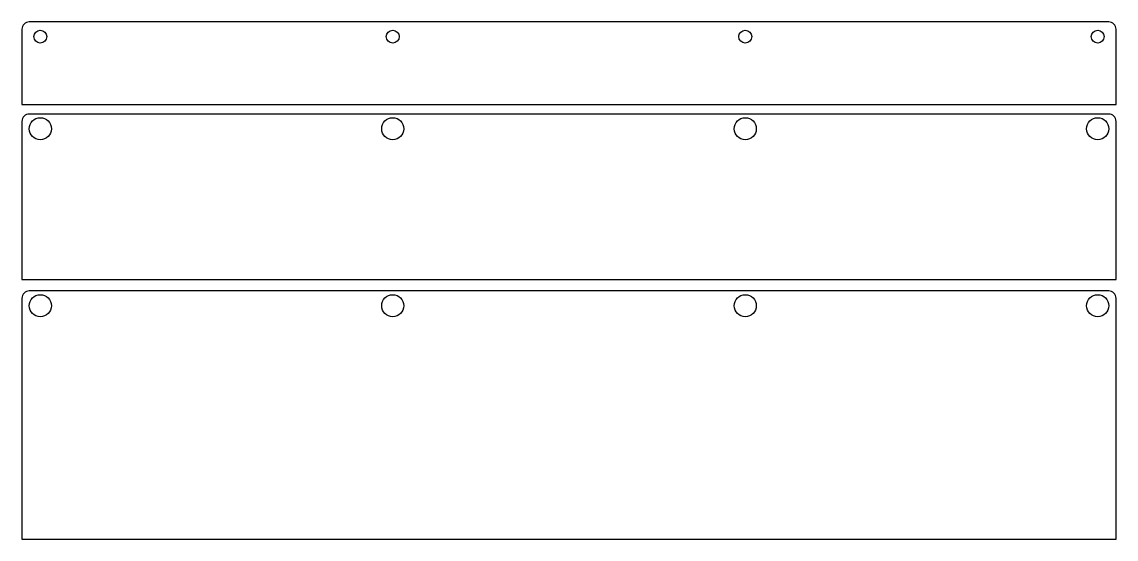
# Model space of a CAD drawing. Header units: millimetres. Extents: x -355 to -59, y -252 to -112.
import ezdxf

# ---------------------------------------------------------------- set-up
doc = ezdxf.new("R2010")
doc.units = ezdxf.units.MM
doc.layers.get('0').update_dxf_attribs({"linetype": 'CONTINUOUS'})

msp = doc.modelspace()

# ---------------------------------------------------------------- linework, layer by layer
for points in [[(-355.48, -113.53), (-355.48, -133.97), (-58.77, -133.97), (-58.77, -113.53, 0.414214), (-60.78, -111.53), (-353.47, -111.53, 0.414214)], [(-60.78, -136.53), (-353.47, -136.53, 0.414214), (-355.48, -138.53), (-355.48, -181.41), (-58.77, -181.41), (-58.77, -138.53, 0.414214)], [(-60.78, -184.53), (-353.47, -184.53, 0.414214), (-355.48, -186.53), (-355.48, -251.85), (-58.77, -251.85), (-58.77, -186.53, 0.414214)]]:
    msp.add_lwpolyline(points, format="xyb", close=True)
for centre, radius in [((-350.48, -115.53), 1.75), ((-254.91, -115.53), 1.75), ((-159.34, -115.53), 1.75), ((-63.77, -115.53), 1.75), ((-350.48, -140.53), 3), ((-254.91, -140.53), 3), ((-159.34, -140.53), 3), ((-63.77, -140.53), 3), ((-350.48, -188.53), 3), ((-254.91, -188.53), 3), ((-159.34, -188.53), 3), ((-63.77, -188.53), 3)]:
    msp.add_circle(centre, radius)

doc.saveas('drawing.dxf')
